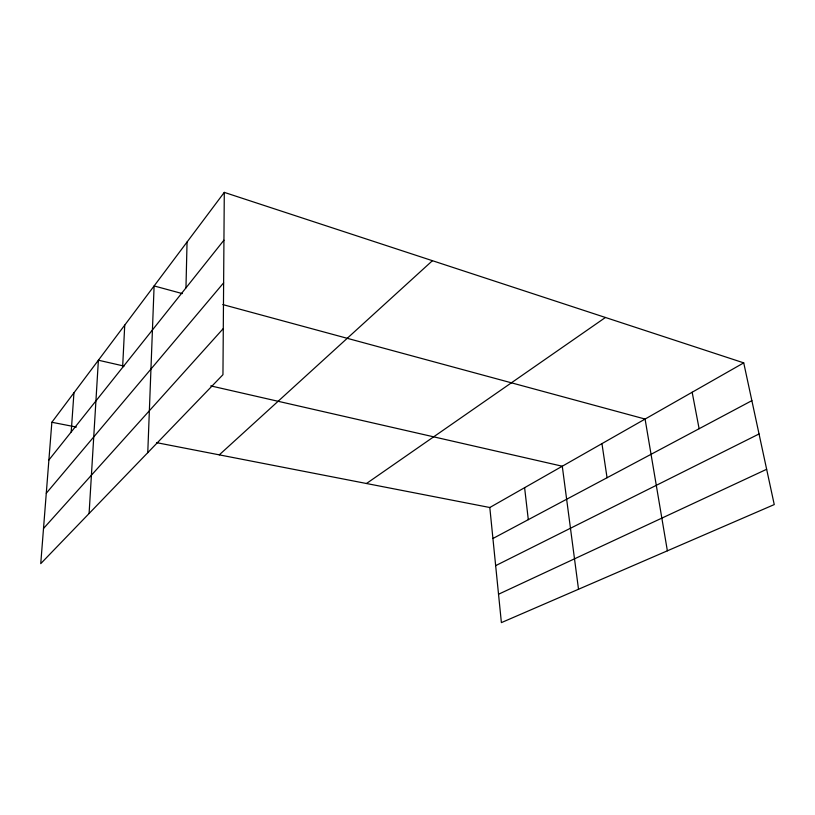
<?xml version="1.0" encoding="UTF-8"?>
<svg xmlns="http://www.w3.org/2000/svg" width="815" height="815" viewBox="0 0 815 815"><rect width="100%" height="100%" fill="white"/><g stroke="black" fill="none" stroke-linecap="round" stroke-linejoin="round"><path stroke-width="1.22" d="M224.288 192.381L222.953 374.696L40.75 563.634L51.854 422.272L224.288 192.381L743.728 362.869L774.25 504.577L501.388 622.619L489.805 507.511L743.728 362.869M185.963 287.889L187.053 242.014M147.77 452.661L154.106 285.943L182.326 293.594M122.617 367.422L124.736 325.103M89.09 513.511L98.391 360.22L124.053 366.088M71.2 431.981L73.951 392.81M48.89 459.996L223.931 240.201M46.282 493.248L223.626 282.856M43.511 528.477L223.29 328.547M219.286 454.862L432.429 260.698M366.485 483.509L605.443 317.473M492.922 538.491L751.868 400.644M495.652 565.651L759.04 433.967M498.536 594.237L766.65 469.287M51.854 422.272L76.386 427.05M156.551 442.647L489.805 507.511M210.739 385.892L562.279 466.221L578.518 589.255M222.811 304.576L645.083 419.053L667.373 550.818M692.159 392.239L699.117 428.721M601.949 443.625L607.053 477.733M524.605 487.686L528.303 519.664"/></g></svg>
